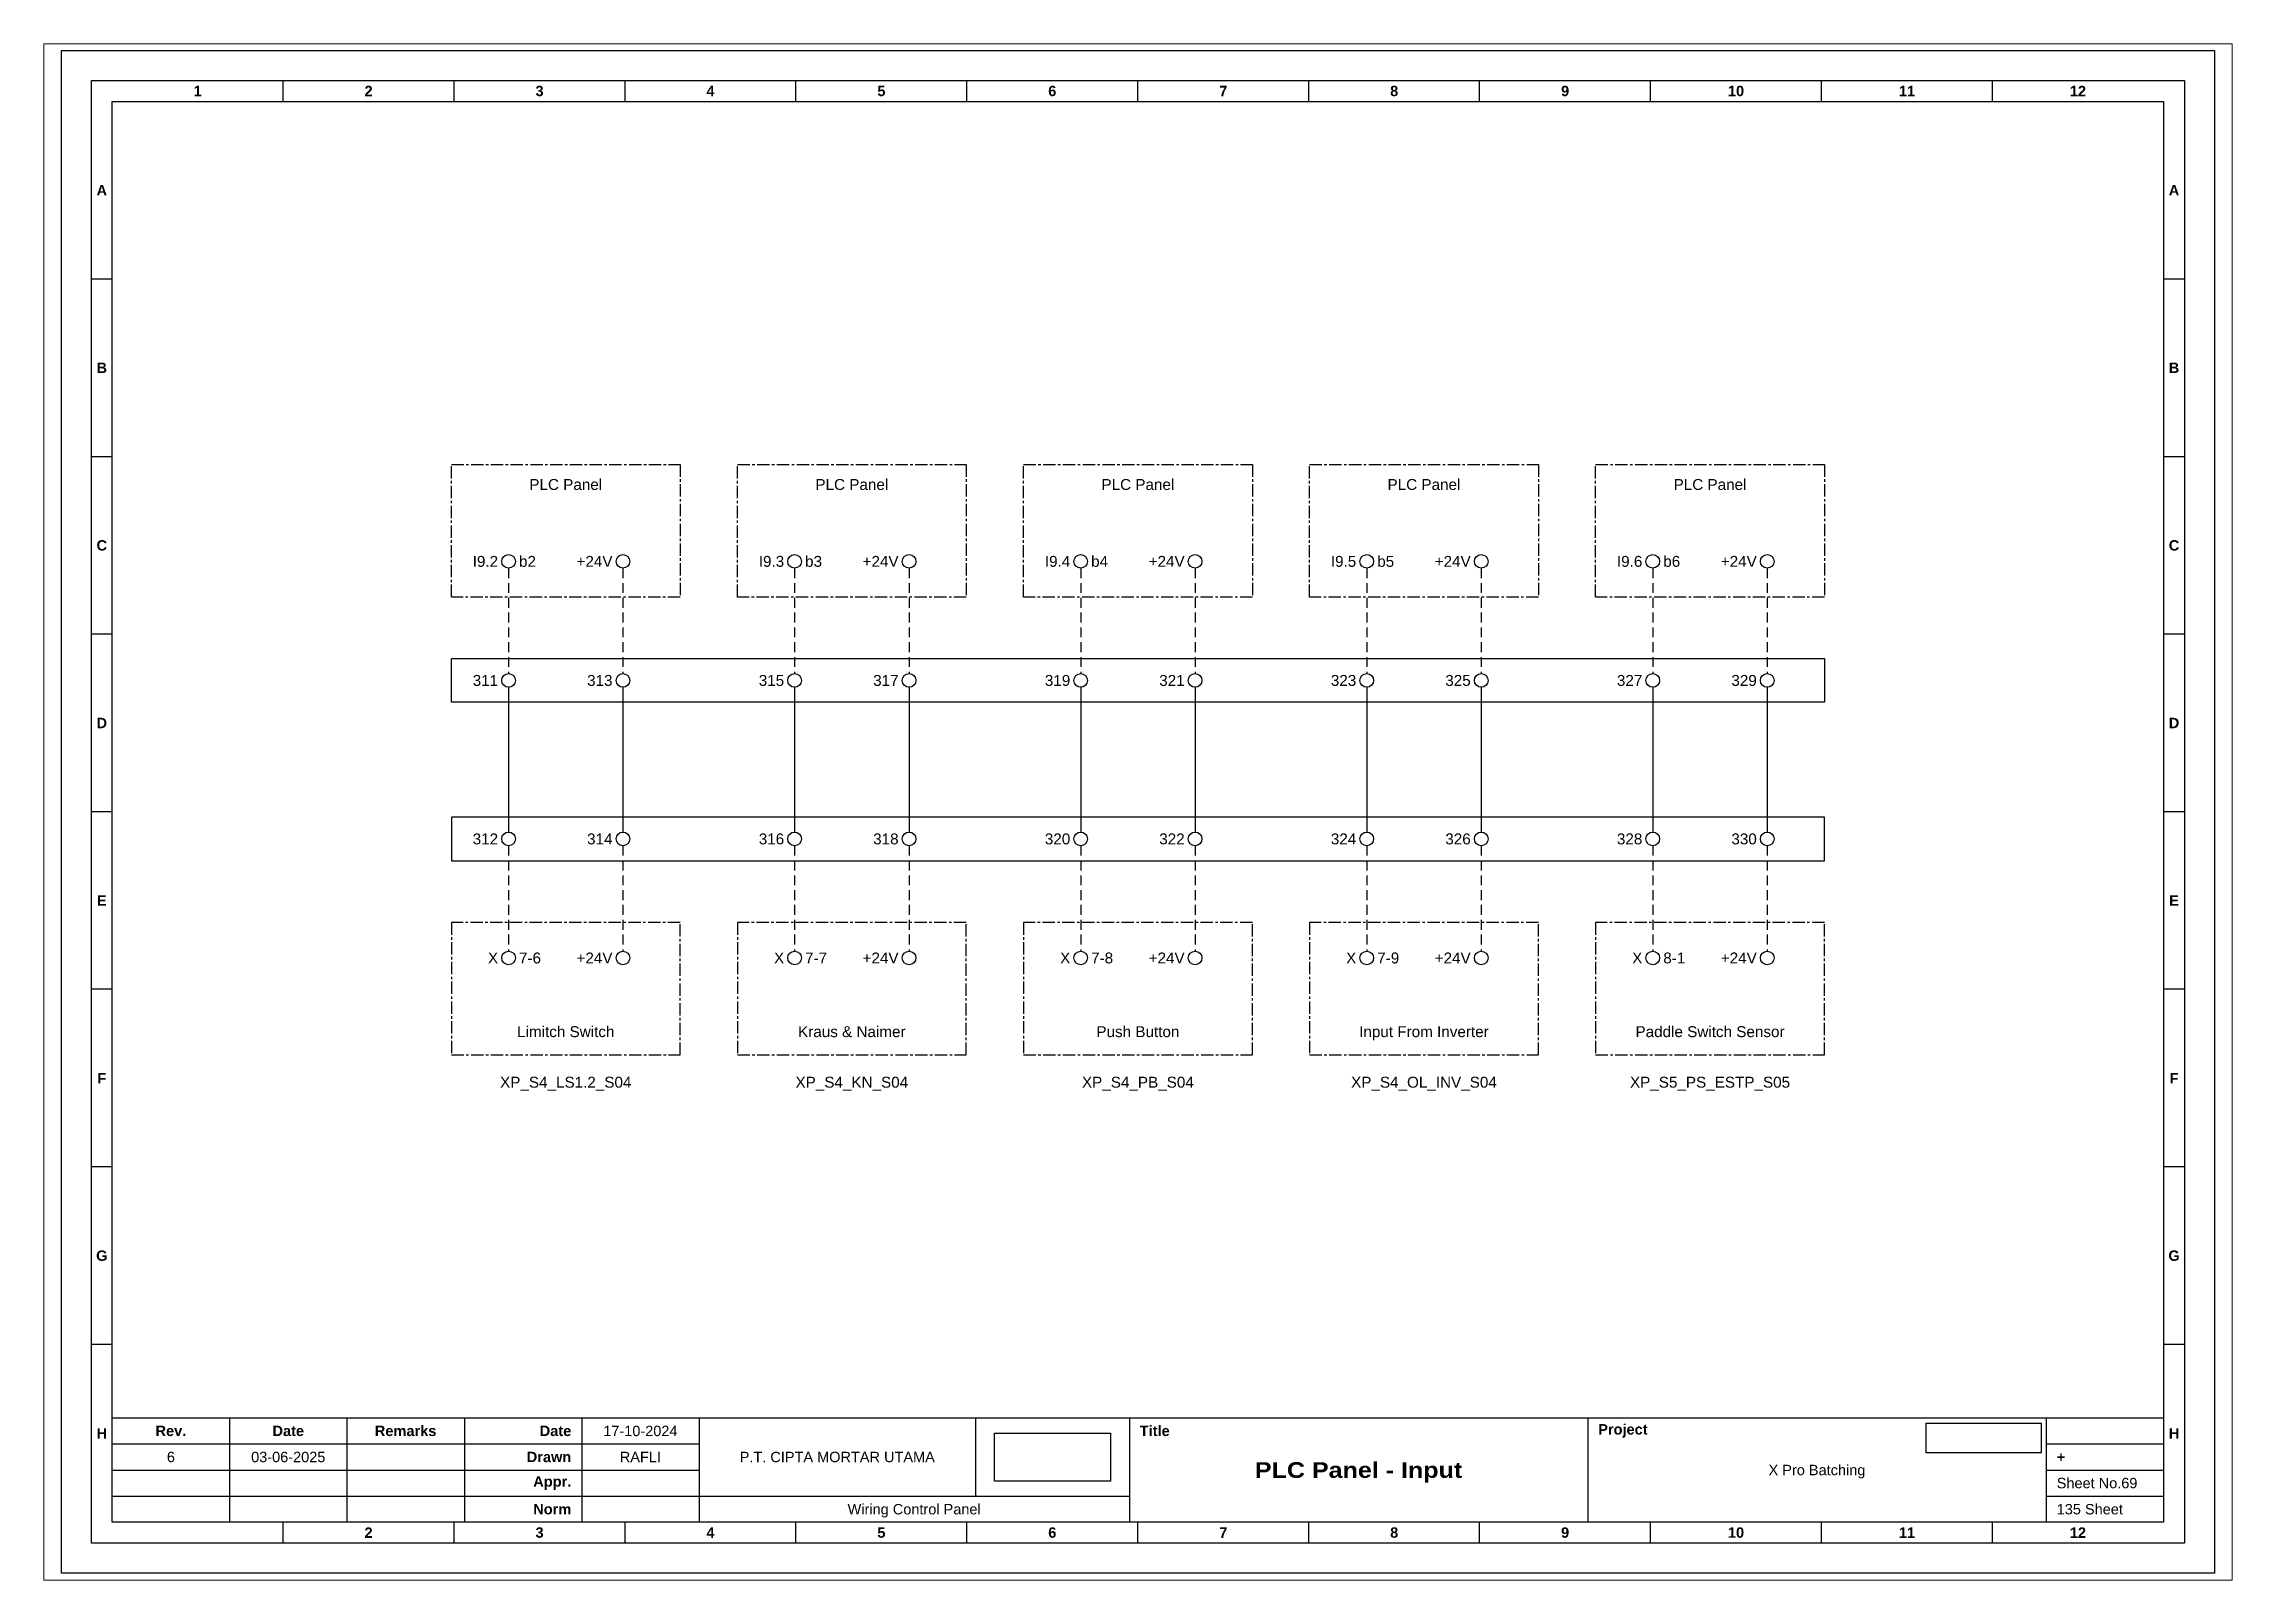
# Paper-space layout '69' of a CAD drawing. Header units: millimetres. Extents: x 0 to 291, y 0 to 204.
# The model-space entities are those that its viewports show. They can reach past a viewport. Long polylines and large blocks are cut down to what shows.
import ezdxf
from ezdxf.enums import TextEntityAlignment as Align

# ---------------------------------------------------------------- set-up
doc = ezdxf.new("R2010")
doc.units = ezdxf.units.MM
doc.linetypes.add('CENTER', pattern=[50.8, 31.75, -6.35, 6.35, -6.35])
doc.linetypes.add('HIDDEN', pattern=[9.525, 6.35, -3.175])
doc.layers.add('MU', color=7, linetype='Continuous', true_color=0xfefefe)
doc.styles.add('Bold', font='ariblk.ttf', dxfattribs={"height": 25.4})
doc.styles.get("Standard").update_dxf_attribs({"font": 'arial.ttf'})
picture_1 = doc.add_image_def('image1.png', size_in_pixel=(2048, 847))
picture_2 = doc.add_image_def('image2.png', size_in_pixel=(2092, 542))

# ---------------------------------------------------------------- blocks, each defined once
blk = doc.blocks.new('KOP MU PROJECT')
at = {"color": 6, "ltscale": 50}
for p, q in [((27.74, 184.05), (27.74, 186.66)), ((49.13, 184.05), (49.13, 186.66)), ((70.51, 184.05), (70.51, 186.66)), ((91.89, 184.05), (91.89, 186.66)), ((113.27, 184.05), (113.27, 186.66)), ((134.66, 184.05), (134.66, 186.66)), ((156.04, 184.05), (156.04, 186.66)), ((177.42, 184.05), (177.42, 186.66)), ((198.8, 184.05), (198.8, 186.66)), ((220.19, 184.05), (220.19, 186.66)), ((241.57, 184.05), (241.57, 186.66)), ((6.36, 161.84), (3.75, 161.84)), ((265.59, 161.84), (262.98, 161.84)), ((6.36, 139.63), (3.75, 139.63)), ((265.59, 139.63), (262.98, 139.63)), ((6.36, 117.42), (3.75, 117.42)), ((265.59, 117.42), (262.98, 117.42)), ((6.36, 95.22), (3.75, 95.22)), ((265.59, 95.22), (262.98, 95.22)), ((6.36, 73.01), (3.75, 73.01)), ((265.59, 73.01), (262.98, 73.01)), ((6.36, 50.8), (3.75, 50.8)), ((265.59, 50.8), (262.98, 50.8)), ((6.36, 28.59), (3.75, 28.59)), ((265.59, 28.59), (262.98, 28.59)), ((27.74, 3.75), (27.74, 6.36)), ((49.13, 3.75), (49.13, 6.36)), ((70.51, 3.75), (70.51, 6.36)), ((91.89, 3.75), (91.89, 6.36)), ((113.27, 3.75), (113.27, 6.36)), ((134.66, 3.75), (134.66, 6.36)), ((156.04, 3.75), (156.04, 6.36)), ((177.42, 3.75), (177.42, 6.36)), ((198.8, 3.75), (198.8, 6.36)), ((220.19, 3.75), (220.19, 6.36)), ((241.57, 3.75), (241.57, 6.36))]:
    blk.add_line(p, q, dxfattribs=at)
at = {"ltscale": 50}
for p, q in [((6.36, 19.41), (262.98, 19.41)), ((21.04, 19.41), (21.04, 6.36)), ((35.72, 19.41), (35.72, 6.36)), ((50.41, 19.41), (50.41, 6.36)), ((65.09, 19.41), (65.09, 6.36)), ((79.77, 19.41), (79.77, 6.36)), ((114.35, 19.41), (114.35, 9.62)), ((133.6, 19.41), (133.6, 6.36)), ((190.95, 19.41), (190.95, 6.36)), ((248.3, 19.41), (248.3, 6.36)), ((6.36, 16.15), (79.77, 16.15)), ((248.3, 16.15), (262.98, 16.15)), ((6.36, 12.89), (79.77, 12.89)), ((248.3, 12.89), (262.98, 12.89)), ((6.36, 9.62), (133.6, 9.62)), ((248.3, 9.62), (262.98, 9.62))]:
    blk.add_line(p, q, dxfattribs=at)
at = {"color": 1, "ltscale": 50}
blk.add_lwpolyline([(269.34, 0), (0, 0), (0, 190.41), (269.34, 190.41)], close=True, dxfattribs=at)
at = {"color": 6, "ltscale": 50}
for points in [[(265.59, 3.75), (3.75, 3.75), (3.75, 186.66), (265.59, 186.66)], [(262.98, 6.36), (6.36, 6.36), (6.36, 184.05), (262.98, 184.05)]]:
    blk.add_lwpolyline(points, close=True, dxfattribs=at)
at = {"ltscale": 50, "char_height": 1.305, "attachment_point": 4}
for s, width, heights, insert in [('\\pxqc;{\\fArial|b1|i0|c0|p34;1}', 21.3825, [2.51], (6.36, 185.36)), ('\\pxqc;{\\fArial|b1|i0|c0|p34;2}', 21.3825, [2.51], (27.74, 185.36)), ('\\pxqc;{\\fArial|b1|i0|c0|p34;3}', 21.3825, [2.51], (49.13, 185.36)), ('\\pxqc;{\\fArial|b1|i0|c0|p34;4}', 21.3825, [2.51], (70.51, 185.36)), ('\\pxqc;{\\fArial|b1|i0|c0|p34;5}', 21.3825, [2.51], (91.89, 185.36)), ('\\pxqc;{\\fArial|b1|i0|c0|p34;6}', 21.3825, [2.51], (113.27, 185.36)), ('\\pxqc;{\\fArial|b1|i0|c0|p34;7}', 21.3825, [2.51], (134.66, 185.36)), ('\\pxqc;{\\fArial|b1|i0|c0|p34;8}', 21.3825, [2.51], (156.04, 185.36)), ('\\pxqc;{\\fArial|b1|i0|c0|p34;9}', 21.3825, [2.51], (177.42, 185.36)), ('\\pxqc;{\\fArial|b1|i0|c0|p34;10}', 21.3825, [2.51], (198.8, 185.36)), ('\\pxqc;{\\fArial|b1|i0|c0|p34;11}', 21.3825, [2.51], (220.19, 185.36)), ('\\pxqc;{\\fArial|b1|i0|c0|p34;12}', 21.3825, [2.51], (241.57, 185.36)), ('\\pxqc;{\\fArial|b1|i0|c0|p34;A}', 2.61, [2.51], (3.75, 172.95)), ('\\pxqc;{\\fArial|b1|i0|c0|p34;A}', 2.61, [2.51], (262.98, 172.95)), ('\\pxqc;{\\fArial|b1|i0|c0|p34;B}', 2.61, [2.51], (3.75, 150.74)), ('\\pxqc;{\\fArial|b1|i0|c0|p34;B}', 2.61, [2.51], (262.98, 150.74)), ('\\pxqc;{\\fArial|b1|i0|c0|p34;C}', 2.61, [2.51], (3.75, 128.53)), ('\\pxqc;{\\fArial|b1|i0|c0|p34;C}', 2.61, [2.51], (262.98, 128.53)), ('\\pxqc;{\\fArial|b1|i0|c0|p34;D}', 2.61, [2.51], (3.75, 106.32)), ('\\pxqc;{\\fArial|b1|i0|c0|p34;D}', 2.61, [2.51], (262.98, 106.32)), ('\\pxqc;{\\fArial|b1|i0|c0|p34;E}', 2.61, [2.51], (3.75, 84.11)), ('\\pxqc;{\\fArial|b1|i0|c0|p34;E}', 2.61, [2.51], (262.98, 84.11)), ('\\pxqc;{\\fArial|b1|i0|c0|p34;F}', 2.61, [2.51], (3.75, 61.9)), ('\\pxqc;{\\fArial|b1|i0|c0|p34;F}', 2.61, [2.51], (262.98, 61.9)), ('\\pxqc;{\\fArial|b1|i0|c0|p34;G}', 2.61, [2.51], (3.75, 39.69)), ('\\pxqc;{\\fArial|b1|i0|c0|p34;G}', 2.61, [2.51], (262.98, 39.69)), ('\\pxqc;{\\fArial|b1|i0|c0|p34;H}', 2.61, [2.51], (3.75, 17.47)), ('\\pxqc;{\\fArial|b1|i0|c0|p34;Rev.}', 14.6811, [2.88], (6.36, 17.78)), ('\\pxqc;{\\fArial|b1|i0|c0|p34;Date}', 14.6811, [2.88], (21.04, 17.78)), ('\\pxqc;{\\fArial|b1|i0|c0|p34;Remarks}', 14.6811, [2.88], (35.72, 17.78)), ('\\pxqr;{\\fArial|b1|i0|c0|p34;Date}', 13.3761, [2.88], (50.41, 17.78)), ('\\pxql;{\\fArial|b1|i0|c0|p34;Title}', 50.2419, [2.88], (134.9, 17.78)), ('\\pxql;{\\fArial|b1|i0|c0|p34;Project}', 50.2419, [2.88], (192.25, 17.78)), ('\\pxqc;{\\fArial|b1|i0|c0|p34;H}', 2.61, [2.51], (262.98, 17.47)), ('\\pxqr;{\\fArial|b1|i0|c0|p34;Drawn}', 13.3761, [2.88], (50.41, 14.52)), ('\\pxql;{\\fArial|b1|i0|c0|p34;+}', 14.6811, [2.88], (249.61, 14.52)), ('\\pxqr;{\\fArial|b1|i0|c0|p34;Appr.}', 13.3761, [2.88], (50.41, 11.26)), ('\\pxqr;{\\fArial|b1|i0|c0|p34;Norm}', 13.3761, [2.88], (50.41, 7.99)), ('\\pxqc;{\\fArial|b1|i0|c0|p34;2}', 21.3825, [2.51], (27.74, 5.06)), ('\\pxqc;{\\fArial|b1|i0|c0|p34;3}', 21.3825, [2.51], (49.13, 5.06)), ('\\pxqc;{\\fArial|b1|i0|c0|p34;4}', 21.3825, [2.51], (70.51, 5.06)), ('\\pxqc;{\\fArial|b1|i0|c0|p34;5}', 21.3825, [2.51], (91.89, 5.06)), ('\\pxqc;{\\fArial|b1|i0|c0|p34;6}', 21.3825, [2.51], (113.27, 5.06)), ('\\pxqc;{\\fArial|b1|i0|c0|p34;7}', 21.3825, [2.51], (134.66, 5.06)), ('\\pxqc;{\\fArial|b1|i0|c0|p34;8}', 21.3825, [2.51], (156.04, 5.06)), ('\\pxqc;{\\fArial|b1|i0|c0|p34;9}', 21.3825, [2.51], (177.42, 5.06)), ('\\pxqc;{\\fArial|b1|i0|c0|p34;10}', 21.3825, [2.51], (198.8, 5.06)), ('\\pxqc;{\\fArial|b1|i0|c0|p34;11}', 21.3825, [2.51], (220.19, 5.06)), ('\\pxqc;{\\fArial|b1|i0|c0|p34;12}', 21.3825, [2.51], (241.57, 5.06))]:
    blk.add_mtext_dynamic_manual_height_columns(s, width=width, gutter_width=0.0326, heights=heights, dxfattribs=dict(at, insert=insert))
at = {"ltscale": 50}
for tag, p in [('DATECREATED', (72.43, 17.78)), ('REV', (13.7, 14.52)), ('REVDATE', (28.38, 14.52)), ('REMARKS', (43.06, 14.52)), ('DRAWN', (72.43, 14.52)), ('COMPANY', (97.06, 14.52)), ('APPR', (72.43, 11.26)), ('PROJECT', (219.62, 12.89)), ('NORM', (72.43, 7.99)), ('DRAWINGCATEGORY', (106.68, 7.99)), ('DESCRIPTION', (162.27, 10.03))]:
    blk.add_attdef(tag, text='', height=1.3, dxfattribs=at).set_placement(p, align=Align.MIDDLE_CENTER)
at = {"ltscale": 50, "style": 'Bold'}
blk.add_attdef('TITLE', text='', height=1.96, dxfattribs=at).set_placement((162.27, 12.89), align=Align.MIDDLE_CENTER)
at = {"ltscale": 50}
for tag, p in [('SHEETNUMBER', (249.61, 11.26)), ('TOTALSHEET', (249.61, 7.99))]:
    blk.add_attdef(tag, text='', height=1.3, dxfattribs=at).set_placement(p, align=Align.MIDDLE_LEFT)
image = blk.add_image(picture_1, insert=(116.72, 11.48), size_in_units=(14.5, 6), dxfattribs=at)
image.dxf.flags = 15
image = blk.add_image(picture_2, insert=(233.29, 15.04), size_in_units=(14.36, 3.72), dxfattribs=at)
image.dxf.flags = 15

msp = doc.modelspace()

# ---------------------------------------------------------------- linework, layer by layer
at = {"linetype": 'HIDDEN', "ltscale": 0.2}
for p, q in [((3040.76, 1404.75), (3040.76, 1390.25)), ((3056.5, 1404.75), (3056.5, 1390.25)), ((3080.1, 1404.75), (3080.1, 1390.25)), ((3095.84, 1404.75), (3095.84, 1390.25)), ((3119.44, 1404.75), (3119.44, 1390.25)), ((3135.18, 1404.75), (3135.18, 1390.25)), ((3158.78, 1404.75), (3158.78, 1390.25)), ((3174.52, 1404.75), (3174.52, 1390.25)), ((3198.12, 1404.75), (3198.12, 1390.25)), ((3213.86, 1404.75), (3213.86, 1390.25)), ((3040.76, 1366.59), (3040.76, 1352.09)), ((3056.5, 1366.59), (3056.5, 1352.09)), ((3080.1, 1366.59), (3080.1, 1352.09)), ((3095.84, 1366.59), (3095.84, 1352.09)), ((3119.44, 1366.59), (3119.44, 1352.09)), ((3135.18, 1366.59), (3135.18, 1352.09)), ((3158.78, 1366.59), (3158.78, 1352.09)), ((3174.52, 1366.59), (3174.52, 1352.09)), ((3198.12, 1366.59), (3198.12, 1352.09)), ((3213.86, 1366.59), (3213.86, 1352.09))]:
    msp.add_line(p, q, dxfattribs=at)
at = {"ltscale": 0.2}
for p, q in [((3040.76, 1388.38), (3040.76, 1368.46)), ((3056.5, 1388.38), (3056.5, 1368.46)), ((3080.1, 1388.38), (3080.1, 1368.46)), ((3095.84, 1388.38), (3095.84, 1368.46)), ((3119.44, 1388.38), (3119.44, 1368.46)), ((3135.18, 1388.38), (3135.18, 1368.46)), ((3158.78, 1388.38), (3158.78, 1368.46)), ((3174.52, 1388.38), (3174.52, 1368.46)), ((3198.12, 1388.38), (3198.12, 1368.46)), ((3213.86, 1388.38), (3213.86, 1368.46))]:
    msp.add_line(p, q, dxfattribs=at)
at = {"linetype": 'CENTER', "ltscale": 0.05}
for points in [[(3032.9, 1419.01), (3064.37, 1419.01), (3064.37, 1400.79), (3032.9, 1400.79)], [(3072.24, 1419.01), (3103.71, 1419.01), (3103.71, 1400.79), (3072.24, 1400.79)], [(3111.57, 1419.01), (3143.05, 1419.01), (3143.05, 1400.79), (3111.57, 1400.79)], [(3150.91, 1419.01), (3182.39, 1419.01), (3182.39, 1400.79), (3150.91, 1400.79)], [(3190.25, 1419.01), (3221.72, 1419.01), (3221.72, 1400.79), (3190.25, 1400.79)], [(3032.9, 1337.83), (3064.37, 1337.83), (3064.37, 1356.05), (3032.9, 1356.05)], [(3072.24, 1337.83), (3103.71, 1337.83), (3103.71, 1356.05), (3072.24, 1356.05)], [(3111.57, 1337.83), (3143.05, 1337.83), (3143.05, 1356.05), (3111.57, 1356.05)], [(3150.91, 1337.83), (3182.39, 1337.83), (3182.39, 1356.05), (3150.91, 1356.05)], [(3190.25, 1337.83), (3221.72, 1337.83), (3221.72, 1356.05), (3190.25, 1356.05)]]:
    msp.add_lwpolyline(points, close=True, dxfattribs=at)
at = {"ltscale": 0.05}
for points in [[(3032.9, 1392.32), (3221.72, 1392.32), (3221.72, 1386.31), (3032.9, 1386.31)], [(3032.9, 1364.52), (3221.72, 1364.52), (3221.72, 1370.53), (3032.9, 1370.53)]]:
    msp.add_lwpolyline(points, close=True, dxfattribs=at)
for centre in [(3040.76, 1405.69), (3056.5, 1405.69), (3080.1, 1405.69), (3095.84, 1405.69), (3119.44, 1405.69), (3135.18, 1405.69), (3158.78, 1405.69), (3174.52, 1405.69), (3198.12, 1405.69), (3213.86, 1405.69), (3040.76, 1389.32), (3056.5, 1389.32), (3080.1, 1389.32), (3095.84, 1389.32), (3119.44, 1389.32), (3135.18, 1389.32), (3158.78, 1389.32), (3174.52, 1389.32), (3198.12, 1389.32), (3213.86, 1389.32), (3040.76, 1367.53), (3056.5, 1367.53), (3080.1, 1367.53), (3095.84, 1367.53), (3119.44, 1367.53), (3135.18, 1367.53), (3158.78, 1367.53), (3174.52, 1367.53), (3198.12, 1367.53), (3213.86, 1367.53), (3040.76, 1351.16), (3056.5, 1351.16), (3080.1, 1351.16), (3095.84, 1351.16), (3119.44, 1351.16), (3135.18, 1351.16), (3158.78, 1351.16), (3174.52, 1351.16), (3198.12, 1351.16), (3213.86, 1351.16)]:
    msp.add_circle(centre, 0.938)

# ---------------------------------------------------------------- block references
at = {"xscale": 1.099296583304004, "yscale": 1.099296583304004, "zscale": 1.099296583304004}
msp.add_blockref('KOP MU PROJECT', (2979.27, 1266.59), dxfattribs=at).add_auto_attribs({'TITLE': 'PLC Panel - Input', 'PROJECT': 'X Pro Batching', 'COMPANY': 'P.T. CIPTA MORTAR UTAMA', 'DRAWINGCATEGORY': 'Wiring Control Panel', 'DRAWN': 'RAFLI', 'DATECREATED': '17-10-2024', 'REVDATE': '03-06-2025', 'REV': '6', 'SHEETNUMBER': 'Sheet No.69', 'TOTALSHEET': '135 Sheet'})

# ---------------------------------------------------------------- texts
for s, p in [('PLC Panel', (3048.63, 1417.01)), ('PLC Panel', (3087.97, 1417.01)), ('PLC Panel', (3127.31, 1417.01)), ('PLC Panel', (3166.65, 1417.01)), ('PLC Panel', (3205.99, 1417.01)), ('XP_S4_LS1.2_S04', (3048.63, 1334.83)), ('XP_S4_KN_S04', (3087.97, 1334.83)), ('XP_S4_PB_S04', (3127.31, 1334.83)), ('XP_S4_OL_INV_S04', (3166.65, 1334.83)), ('XP_S5_PS_ESTP_S05', (3205.99, 1334.83))]:
    msp.add_text(s, height=1.5).set_placement(p, align=Align.TOP_CENTER)
for s, p in [('I9.2', (3039.33, 1405.69)), ('+24V', (3055.06, 1405.69)), ('I9.3', (3078.67, 1405.69)), ('+24V', (3094.4, 1405.69)), ('I9.4', (3118.01, 1405.69)), ('+24V', (3133.74, 1405.69)), ('I9.5', (3157.34, 1405.69)), ('+24V', (3173.08, 1405.69)), ('I9.6', (3196.68, 1405.69)), ('+24V', (3212.42, 1405.69)), ('311', (3039.33, 1389.32)), ('313', (3055.06, 1389.32)), ('315', (3078.67, 1389.32)), ('317', (3094.4, 1389.32)), ('319', (3118.01, 1389.32)), ('321', (3133.74, 1389.32)), ('323', (3157.34, 1389.32)), ('325', (3173.08, 1389.32)), ('327', (3196.68, 1389.32)), ('329', (3212.42, 1389.32)), ('312', (3039.33, 1367.53)), ('314', (3055.06, 1367.53)), ('316', (3078.67, 1367.53)), ('318', (3094.4, 1367.53)), ('320', (3118.01, 1367.53)), ('322', (3133.74, 1367.53)), ('324', (3157.34, 1367.53)), ('326', (3173.08, 1367.53)), ('328', (3196.68, 1367.53)), ('330', (3212.42, 1367.53)), ('X', (3039.33, 1351.16)), ('+24V', (3055.06, 1351.16)), ('X', (3078.67, 1351.16)), ('+24V', (3094.4, 1351.16)), ('X', (3118.01, 1351.16)), ('+24V', (3133.74, 1351.16)), ('X', (3157.34, 1351.16)), ('+24V', (3173.08, 1351.16)), ('X', (3196.68, 1351.16)), ('+24V', (3212.42, 1351.16))]:
    msp.add_text(s, height=1.5).set_placement(p, align=Align.MIDDLE_RIGHT)
for s, p in [('b2', (3042.2, 1405.69)), ('b3', (3081.54, 1405.69)), ('b4', (3120.88, 1405.69)), ('b5', (3160.22, 1405.69)), ('b6', (3199.56, 1405.69)), ('7-6', (3042.2, 1351.16)), ('7-7', (3081.54, 1351.16)), ('7-8', (3120.88, 1351.16)), ('7-9', (3160.22, 1351.16)), ('8-1', (3199.56, 1351.16))]:
    msp.add_text(s, height=1.5).set_placement(p, align=Align.MIDDLE_LEFT)
for s, p in [('Limitch Switch', (3048.63, 1339.83)), ('Kraus & Naimer', (3087.97, 1339.83)), ('Push Button', (3127.31, 1339.83)), ('Input From Inverter', (3166.65, 1339.83)), ('Paddle Switch Sensor', (3205.99, 1339.83))]:
    msp.add_text(s, height=1.5).set_placement(p, align=Align.BOTTOM_CENTER)

psp = doc.layouts.new('69')

# ---------------------------------------------------------------- viewports
at = {"layer": 'MU'}
psp.add_viewport(center=(145.54, 102.16), size=(291.09, 204.3193), view_center_point=(3127.32, 1371.23), view_height=211.2463, dxfattribs=at)

doc.saveas('drawing.dxf')
